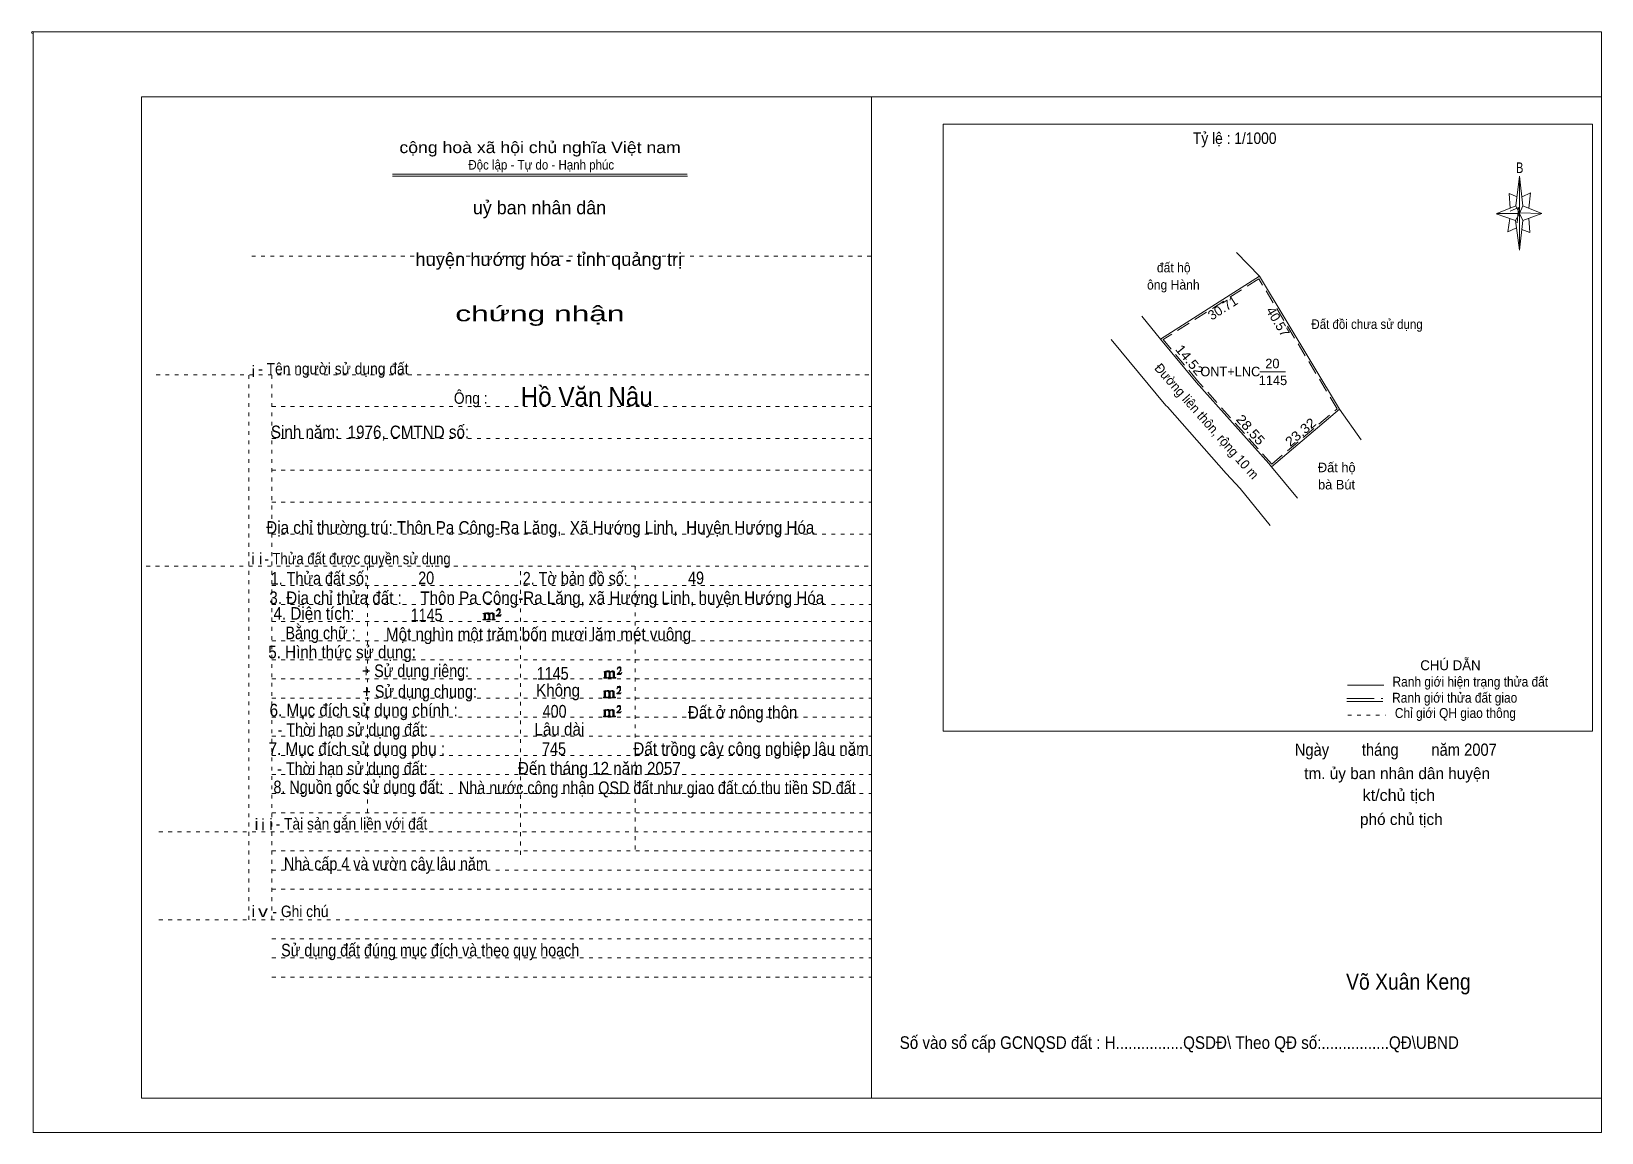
# Model space of a CAD drawing. Header units: centimetres. Extents: x -1.6 to 39.5, y -3.3 to 25.5.
import ezdxf
from ezdxf.enums import TextEntityAlignment as Align

# ---------------------------------------------------------------- set-up
doc = ezdxf.new("R2010")
doc.units = ezdxf.units.CM
doc.header["$LTSCALE"] = 0.12
for name, pattern in [('DOTTED', [1.5, 0.3, -1.2]), ('LONG_DASHED', [7.5, 6, -1.5]), ('MEDIUM_DASHED', [4.5, 3, -1.5])]:
    doc.linetypes.add(name, pattern=pattern)
for name, color, linetype, lineweight in [('1', 7, 'DOTTED', 13), ('10', 7, 'Continuous', 13), ('4', 7, 'Continuous', 13), ('5', 7, 'Continuous', 13), ('50', 7, 'Continuous', 13)]:
    doc.layers.add(name, color=color, linetype=linetype, lineweight=lineweight)

msp = doc.modelspace()

# ---------------------------------------------------------------- hatches: boundary and pattern name
at = {"layer": '50'}
for points in [[(10.27, 10.13), (10.27, 10.12), (10.27, 10.11), (10.25, 10.11), (10.24, 10.11), (10.24, 10.1), (10.33, 10.1), (10.33, 10.11), (10.32, 10.11), (10.31, 10.11), (10.31, 10.12), (10.31, 10.13), (10.31, 10.24), (10.31, 10.25), (10.32, 10.26), (10.34, 10.26), (10.35, 10.26), (10.36, 10.26), (10.37, 10.25), (10.39, 10.22), (10.39, 10.13), (10.37, 10.12), (10.37, 10.11), (10.36, 10.11), (10.35, 10.11), (10.35, 10.1), (10.44, 10.1), (10.44, 10.11), (10.43, 10.11), (10.42, 10.11), (10.42, 10.12), (10.42, 10.13), (10.42, 10.24), (10.44, 10.26), (10.45, 10.26), (10.46, 10.26), (10.49, 10.26), (10.49, 10.25), (10.5, 10.24), (10.5, 10.22), (10.5, 10.13), (10.5, 10.12), (10.49, 10.11), (10.49, 10.11), (10.47, 10.11), (10.47, 10.1), (10.56, 10.1), (10.56, 10.11), (10.55, 10.11), (10.54, 10.11), (10.53, 10.12), (10.53, 10.13), (10.53, 10.2), (10.53, 10.25), (10.53, 10.26), (10.52, 10.27), (10.5, 10.28), (10.47, 10.28), (10.46, 10.28), (10.44, 10.27), (10.41, 10.25), (10.41, 10.26), (10.4, 10.28), (10.39, 10.28), (10.37, 10.28), (10.35, 10.28), (10.34, 10.28), (10.32, 10.26), (10.31, 10.26), (10.31, 10.25), (10.31, 10.25), (10.31, 10.26), (10.31, 10.28), (10.24, 10.26), (10.24, 10.26), (10.25, 10.26), (10.27, 10.25), (10.27, 10.24), (10.27, 10.23)], [(10.69, 10.19), (10.72, 10.24), (10.72, 10.24), (10.71, 10.22), (10.69, 10.22), (10.68, 10.22), (10.63, 10.22), (10.66, 10.26), (10.67, 10.27), (10.69, 10.28), (10.69, 10.3), (10.69, 10.32), (10.69, 10.34), (10.69, 10.35), (10.69, 10.37), (10.68, 10.38), (10.67, 10.38), (10.66, 10.39), (10.65, 10.39), (10.63, 10.38), (10.63, 10.38), (10.62, 10.37), (10.61, 10.35), (10.59, 10.33), (10.61, 10.33), (10.61, 10.35), (10.62, 10.35), (10.63, 10.36), (10.65, 10.36), (10.66, 10.36), (10.67, 10.35), (10.68, 10.35), (10.68, 10.32), (10.68, 10.3), (10.66, 10.28), (10.66, 10.26), (10.65, 10.25), (10.59, 10.2), (10.59, 10.19)], [(13.42, 8.61), (13.42, 8.6), (13.42, 8.59), (13.41, 8.59), (13.4, 8.59), (13.4, 8.57), (13.48, 8.57), (13.48, 8.59), (13.47, 8.59), (13.46, 8.59), (13.46, 8.6), (13.46, 8.61), (13.46, 8.72), (13.46, 8.73), (13.47, 8.74), (13.5, 8.74), (13.51, 8.74), (13.52, 8.74), (13.53, 8.73), (13.54, 8.69), (13.54, 8.61), (13.53, 8.6), (13.53, 8.59), (13.52, 8.59), (13.51, 8.59), (13.51, 8.57), (13.6, 8.57), (13.6, 8.59), (13.58, 8.59), (13.57, 8.59), (13.57, 8.6), (13.57, 8.61), (13.57, 8.72), (13.6, 8.74), (13.61, 8.74), (13.62, 8.74), (13.64, 8.74), (13.64, 8.73), (13.65, 8.72), (13.65, 8.69), (13.65, 8.61), (13.65, 8.6), (13.64, 8.59), (13.64, 8.59), (13.63, 8.59), (13.63, 8.57), (13.72, 8.57), (13.72, 8.59), (13.7, 8.59), (13.69, 8.59), (13.68, 8.6), (13.68, 8.61), (13.68, 8.68), (13.68, 8.73), (13.68, 8.74), (13.67, 8.75), (13.65, 8.76), (13.63, 8.76), (13.62, 8.76), (13.6, 8.75), (13.56, 8.73), (13.56, 8.74), (13.55, 8.76), (13.54, 8.76), (13.53, 8.76), (13.51, 8.76), (13.5, 8.76), (13.47, 8.74), (13.46, 8.74), (13.46, 8.73), (13.46, 8.73), (13.46, 8.74), (13.46, 8.76), (13.4, 8.74), (13.4, 8.74), (13.41, 8.74), (13.42, 8.73), (13.42, 8.72), (13.42, 8.71)], [(13.85, 8.67), (13.87, 8.72), (13.87, 8.72), (13.86, 8.69), (13.85, 8.69), (13.84, 8.69), (13.78, 8.69), (13.82, 8.74), (13.83, 8.75), (13.85, 8.76), (13.85, 8.78), (13.85, 8.79), (13.85, 8.82), (13.85, 8.83), (13.85, 8.85), (13.84, 8.86), (13.83, 8.86), (13.82, 8.87), (13.8, 8.87), (13.78, 8.86), (13.78, 8.86), (13.77, 8.85), (13.76, 8.83), (13.75, 8.81), (13.76, 8.81), (13.76, 8.83), (13.77, 8.83), (13.78, 8.84), (13.8, 8.84), (13.82, 8.84), (13.83, 8.83), (13.84, 8.83), (13.84, 8.79), (13.84, 8.78), (13.82, 8.76), (13.82, 8.74), (13.8, 8.73), (13.75, 8.68), (13.75, 8.67)], [(13.41, 8.09), (13.41, 8.08), (13.41, 8.07), (13.4, 8.07), (13.39, 8.07), (13.39, 8.06), (13.48, 8.06), (13.48, 8.07), (13.47, 8.07), (13.45, 8.07), (13.45, 8.08), (13.45, 8.09), (13.45, 8.2), (13.45, 8.21), (13.47, 8.23), (13.49, 8.23), (13.5, 8.23), (13.51, 8.23), (13.52, 8.21), (13.53, 8.18), (13.53, 8.09), (13.52, 8.08), (13.52, 8.07), (13.51, 8.07), (13.5, 8.07), (13.5, 8.06), (13.59, 8.06), (13.59, 8.07), (13.58, 8.07), (13.57, 8.07), (13.57, 8.08), (13.57, 8.09), (13.57, 8.2), (13.59, 8.23), (13.6, 8.23), (13.61, 8.23), (13.63, 8.23), (13.63, 8.21), (13.64, 8.2), (13.64, 8.18), (13.64, 8.09), (13.64, 8.08), (13.63, 8.07), (13.63, 8.07), (13.62, 8.07), (13.62, 8.06), (13.71, 8.06), (13.71, 8.07), (13.7, 8.07), (13.69, 8.07), (13.67, 8.08), (13.67, 8.09), (13.67, 8.17), (13.67, 8.21), (13.67, 8.23), (13.66, 8.24), (13.64, 8.25), (13.62, 8.25), (13.61, 8.25), (13.59, 8.24), (13.55, 8.21), (13.55, 8.23), (13.54, 8.25), (13.53, 8.25), (13.52, 8.25), (13.5, 8.25), (13.49, 8.25), (13.47, 8.23), (13.45, 8.23), (13.45, 8.21), (13.45, 8.21), (13.45, 8.23), (13.45, 8.25), (13.39, 8.23), (13.39, 8.23), (13.4, 8.23), (13.41, 8.21), (13.41, 8.2), (13.41, 8.19)], [(13.84, 8.16), (13.86, 8.2), (13.86, 8.2), (13.85, 8.18), (13.84, 8.18), (13.83, 8.18), (13.77, 8.18), (13.81, 8.23), (13.82, 8.24), (13.84, 8.25), (13.84, 8.27), (13.84, 8.28), (13.84, 8.3), (13.84, 8.31), (13.84, 8.34), (13.83, 8.35), (13.82, 8.35), (13.81, 8.36), (13.8, 8.36), (13.77, 8.35), (13.77, 8.35), (13.76, 8.34), (13.75, 8.31), (13.74, 8.29), (13.75, 8.29), (13.75, 8.31), (13.76, 8.31), (13.77, 8.33), (13.8, 8.33), (13.81, 8.33), (13.82, 8.31), (13.83, 8.31), (13.83, 8.28), (13.83, 8.27), (13.81, 8.25), (13.81, 8.23), (13.8, 8.21), (13.74, 8.17), (13.74, 8.16)], [(13.84, 7.66), (13.86, 7.71), (13.86, 7.71), (13.85, 7.68), (13.84, 7.68), (13.83, 7.68), (13.77, 7.68), (13.81, 7.73), (13.82, 7.74), (13.84, 7.75), (13.84, 7.77), (13.84, 7.78), (13.84, 7.81), (13.84, 7.82), (13.84, 7.84), (13.83, 7.85), (13.82, 7.85), (13.81, 7.86), (13.79, 7.86), (13.77, 7.85), (13.77, 7.85), (13.76, 7.84), (13.75, 7.82), (13.74, 7.8), (13.75, 7.8), (13.75, 7.82), (13.76, 7.82), (13.77, 7.83), (13.79, 7.83), (13.81, 7.83), (13.82, 7.82), (13.83, 7.82), (13.83, 7.78), (13.83, 7.77), (13.81, 7.75), (13.81, 7.73), (13.79, 7.72), (13.74, 7.67), (13.74, 7.66)], [(13.41, 7.6), (13.41, 7.59), (13.41, 7.58), (13.4, 7.58), (13.39, 7.58), (13.39, 7.56), (13.47, 7.56), (13.47, 7.58), (13.46, 7.58), (13.45, 7.58), (13.45, 7.59), (13.45, 7.6), (13.45, 7.71), (13.45, 7.72), (13.46, 7.73), (13.49, 7.73), (13.5, 7.73), (13.51, 7.73), (13.52, 7.72), (13.53, 7.68), (13.53, 7.6), (13.52, 7.59), (13.52, 7.58), (13.51, 7.58), (13.5, 7.58), (13.5, 7.56), (13.59, 7.56), (13.59, 7.58), (13.57, 7.58), (13.56, 7.58), (13.56, 7.59), (13.56, 7.6), (13.56, 7.71), (13.59, 7.73), (13.6, 7.73), (13.61, 7.73), (13.63, 7.73), (13.63, 7.72), (13.64, 7.71), (13.64, 7.68), (13.64, 7.6), (13.64, 7.59), (13.63, 7.58), (13.63, 7.58), (13.62, 7.58), (13.62, 7.56), (13.71, 7.56), (13.71, 7.58), (13.69, 7.58), (13.68, 7.58), (13.67, 7.59), (13.67, 7.6), (13.67, 7.67), (13.67, 7.72), (13.67, 7.73), (13.66, 7.74), (13.64, 7.75), (13.62, 7.75), (13.61, 7.75), (13.59, 7.74), (13.55, 7.72), (13.55, 7.73), (13.54, 7.75), (13.53, 7.75), (13.52, 7.75), (13.5, 7.75), (13.49, 7.75), (13.46, 7.73), (13.45, 7.73), (13.45, 7.72), (13.45, 7.72), (13.45, 7.73), (13.45, 7.75), (13.39, 7.73), (13.39, 7.73), (13.4, 7.73), (13.41, 7.72), (13.41, 7.71), (13.41, 7.7)]]:
    msp.add_hatch(color=256, dxfattribs=at).paths.add_polyline_path(points)

# ---------------------------------------------------------------- linework, layer by layer
at = {"layer": '1', "linetype": 'Continuous'}
for p, q in [((1.31, -2.42), (1.31, 23.78)), ((1.31, 23.78), (39.51, 23.78)), ((20.41, -2.42), (20.41, 23.78)), ((39.51, -2.42), (39.51, 23.78)), ((7.87, 21.76), (15.58, 21.76)), ((7.87, 21.71), (15.59, 21.71)), ((37.26, 20.55), (36.75, 20.72)), ((1.31, -2.42), (39.51, -2.42))]:
    msp.add_line(p, q, dxfattribs=at)
at = {"layer": '1'}
for p, q in [((4.19, 19.61), (20.41, 19.61)), ((1.69, 16.51), (20.41, 16.51)), ((4.11, 2.25), (4.11, 16.51)), ((4.72, 2.25), (4.72, 16.51)), ((4.72, 15.68), (20.41, 15.68)), ((4.72, 14.84), (20.41, 14.84)), ((4.72, 14.01), (20.41, 14.01)), ((4.72, 13.18), (20.41, 13.18)), ((4.72, 12.34), (20.41, 12.34)), ((1.43, 11.5), (20.41, 11.5)), ((7.22, 5.05), (7.22, 11.5)), ((11.22, 3.95), (11.22, 11.5)), ((14.22, 4.09), (14.22, 11.5)), ((4.72, 11), (20.41, 11)), ((4.72, 10.5), (20.41, 10.5)), ((4.72, 10.05), (20.41, 10.05)), ((4.72, 9.55), (20.41, 9.55)), ((4.72, 9.05), (20.41, 9.05)), ((4.72, 8.55), (20.41, 8.55)), ((4.72, 8.05), (20.41, 8.05)), ((4.72, 7.55), (20.41, 7.55)), ((4.72, 7.05), (20.41, 7.05)), ((4.72, 6.55), (20.41, 6.55)), ((4.72, 6.05), (20.41, 6.05)), ((4.72, 5.55), (20.41, 5.55)), ((4.72, 5.05), (20.41, 5.05)), ((1.76, 4.55), (20.41, 4.55)), ((4.72, 4.05), (20.41, 4.05)), ((4.72, 3.55), (20.41, 3.55)), ((4.72, 3.05), (20.41, 3.05)), ((1.76, 2.25), (20.41, 2.25)), ((4.72, 1.75), (20.41, 1.75)), ((4.72, 1.25), (20.41, 1.25)), ((4.72, 0.75), (20.41, 0.75))]:
    msp.add_line(p, q, dxfattribs=at)
at = {"layer": '1', "linetype": 'Continuous'}
msp.add_lwpolyline([(-1.53, -3.32), (39.51, -3.32), (39.51, 25.48), (-1.53, 25.48)], close=True, dxfattribs=at)
msp.add_lwpolyline([(37.27, 20.35), (37.06, 20.25), (37.11, 20.6)], dxfattribs=at)
at = {"layer": '10'}
for p, q in [((30.56, 19.09), (29.96, 19.71)), ((30.56, 19.09), (27.97, 17.44)), ((32.65, 15.61), (30.56, 19.09)), ((27.97, 17.44), (27.48, 18.04)), ((26.68, 17.43), (28.11, 15.71)), ((30.57, 16.59), (31.24, 16.59)), ((30.87, 14.1), (32.65, 15.61)), ((33.22, 14.81), (32.65, 15.61)), ((30.87, 14.1), (31.55, 13.28)), ((29.69, 13.93), (30.05, 13.53)), ((30.05, 13.53), (30.84, 12.57))]:
    msp.add_line(p, q, dxfattribs=at)
at = {"layer": '10', "linetype": 'MEDIUM_DASHED'}
msp.add_line((30.54, 19.02), (28.04, 17.43), dxfattribs=at)
for points in [[(30.88, 14.17), (32.59, 15.62), (30.54, 19.02)], [(30.88, 14.17), (28.94, 16.35), (28.04, 17.43)]]:
    msp.add_lwpolyline(points, dxfattribs=at)
at = {"layer": '10'}
for points in [[(30.87, 14.1), (30.8, 14.19), (28.9, 16.32), (27.97, 17.44)], [(29.69, 13.93), (28.15, 15.67), (28.11, 15.71)]]:
    msp.add_lwpolyline(points, dxfattribs=at)
at = {"layer": '4'}
for p, q in [((32.86, 8.39), (33.81, 8.39)), ((32.84, 7.96), (33.79, 7.96))]:
    msp.add_line(p, q, dxfattribs=at)
at = {"layer": '4', "linetype": 'LONG_DASHED'}
msp.add_line((32.84, 8.04), (33.79, 8.04), dxfattribs=at)
at = {"layer": '4', "linetype": 'DOTTED'}
msp.add_line((32.87, 7.6), (33.86, 7.6), dxfattribs=at)
at = {"layer": '4'}
msp.add_lwpolyline([(22.28, 23.07), (39.27, 23.07), (39.27, 7.18), (22.28, 7.18)], close=True, dxfattribs=at)
msp.add_circle((-1.55, 25.47), 0.025, dxfattribs=at)
at = {"layer": '5'}
for p, q in [((37.27, 20.93), (37.36, 21.71)), ((37.45, 20.55), (37.36, 19.77)), ((37.45, 20.93), (37.95, 20.73)), ((37.61, 20.61), (37.63, 20.23)), ((37.63, 20.23), (37.42, 20.31))]:
    msp.add_line(p, q, dxfattribs=at)
for points in [[(37.36, 21.71), (37.45, 20.93), (37.36, 20.73)], [(37.36, 20.73), (36.77, 20.73), (37.27, 20.93), (37.45, 20.55), (37.95, 20.73), (37.36, 20.75)], [(37.36, 20.73), (37.36, 19.77), (37.26, 20.55)]]:
    msp.add_lwpolyline(points, close=True, dxfattribs=at)
for points in [[(37.3, 21.17), (37.09, 21.25), (37.12, 20.87)], [(37.43, 21.17), (37.65, 21.27), (37.61, 20.87)], [(37.36, 20.73), (37.27, 20.93), (36.77, 20.73)], [(37.12, 20.79), (37.34, 20.89), (37.3, 20.49)], [(37.36, 20.73), (37.45, 20.55), (37.95, 20.73)]]:
    msp.add_lwpolyline(points, dxfattribs=at)
at = {"layer": '50'}
for points in [[(10.27, 10.13), (10.27, 10.12), (10.27, 10.11), (10.25, 10.11), (10.24, 10.11), (10.24, 10.1), (10.33, 10.1), (10.33, 10.11), (10.32, 10.11), (10.31, 10.11), (10.31, 10.12), (10.31, 10.13), (10.31, 10.24), (10.31, 10.25), (10.32, 10.26), (10.34, 10.26), (10.35, 10.26), (10.36, 10.26), (10.37, 10.25), (10.39, 10.22), (10.39, 10.13), (10.37, 10.12), (10.37, 10.11), (10.36, 10.11), (10.35, 10.11), (10.35, 10.1), (10.44, 10.1), (10.44, 10.11), (10.43, 10.11), (10.42, 10.11), (10.42, 10.12), (10.42, 10.13), (10.42, 10.24), (10.44, 10.26), (10.45, 10.26), (10.46, 10.26), (10.49, 10.26), (10.49, 10.25), (10.5, 10.24), (10.5, 10.22), (10.5, 10.13), (10.5, 10.12), (10.49, 10.11), (10.49, 10.11), (10.47, 10.11), (10.47, 10.1), (10.56, 10.1), (10.56, 10.11), (10.55, 10.11), (10.54, 10.11), (10.53, 10.12), (10.53, 10.13), (10.53, 10.2), (10.53, 10.25), (10.53, 10.26), (10.52, 10.27), (10.5, 10.28), (10.47, 10.28), (10.46, 10.28), (10.44, 10.27), (10.41, 10.25), (10.41, 10.26), (10.4, 10.28), (10.39, 10.28), (10.37, 10.28), (10.35, 10.28), (10.34, 10.28), (10.32, 10.26), (10.31, 10.26), (10.31, 10.25), (10.31, 10.25), (10.31, 10.26), (10.31, 10.28), (10.24, 10.26), (10.24, 10.26), (10.25, 10.26), (10.27, 10.25), (10.27, 10.24), (10.27, 10.23)], [(10.69, 10.19), (10.72, 10.24), (10.72, 10.24), (10.71, 10.22), (10.69, 10.22), (10.68, 10.22), (10.63, 10.22), (10.66, 10.26), (10.67, 10.27), (10.69, 10.28), (10.69, 10.3), (10.69, 10.32), (10.69, 10.34), (10.69, 10.35), (10.69, 10.37), (10.68, 10.38), (10.67, 10.38), (10.66, 10.39), (10.65, 10.39), (10.63, 10.38), (10.63, 10.38), (10.62, 10.37), (10.61, 10.35), (10.59, 10.33), (10.61, 10.33), (10.61, 10.35), (10.62, 10.35), (10.63, 10.36), (10.65, 10.36), (10.66, 10.36), (10.67, 10.35), (10.68, 10.35), (10.68, 10.32), (10.68, 10.3), (10.66, 10.28), (10.66, 10.26), (10.65, 10.25), (10.59, 10.2), (10.59, 10.19)], [(13.42, 8.61), (13.42, 8.6), (13.42, 8.59), (13.41, 8.59), (13.4, 8.59), (13.4, 8.57), (13.48, 8.57), (13.48, 8.59), (13.47, 8.59), (13.46, 8.59), (13.46, 8.6), (13.46, 8.61), (13.46, 8.72), (13.46, 8.73), (13.47, 8.74), (13.5, 8.74), (13.51, 8.74), (13.52, 8.74), (13.53, 8.73), (13.54, 8.69), (13.54, 8.61), (13.53, 8.6), (13.53, 8.59), (13.52, 8.59), (13.51, 8.59), (13.51, 8.57), (13.6, 8.57), (13.6, 8.59), (13.58, 8.59), (13.57, 8.59), (13.57, 8.6), (13.57, 8.61), (13.57, 8.72), (13.6, 8.74), (13.61, 8.74), (13.62, 8.74), (13.64, 8.74), (13.64, 8.73), (13.65, 8.72), (13.65, 8.69), (13.65, 8.61), (13.65, 8.6), (13.64, 8.59), (13.64, 8.59), (13.63, 8.59), (13.63, 8.57), (13.72, 8.57), (13.72, 8.59), (13.7, 8.59), (13.69, 8.59), (13.68, 8.6), (13.68, 8.61), (13.68, 8.68), (13.68, 8.73), (13.68, 8.74), (13.67, 8.75), (13.65, 8.76), (13.63, 8.76), (13.62, 8.76), (13.6, 8.75), (13.56, 8.73), (13.56, 8.74), (13.55, 8.76), (13.54, 8.76), (13.53, 8.76), (13.51, 8.76), (13.5, 8.76), (13.47, 8.74), (13.46, 8.74), (13.46, 8.73), (13.46, 8.73), (13.46, 8.74), (13.46, 8.76), (13.4, 8.74), (13.4, 8.74), (13.41, 8.74), (13.42, 8.73), (13.42, 8.72), (13.42, 8.71)], [(13.85, 8.67), (13.87, 8.72), (13.87, 8.72), (13.86, 8.69), (13.85, 8.69), (13.84, 8.69), (13.78, 8.69), (13.82, 8.74), (13.83, 8.75), (13.85, 8.76), (13.85, 8.78), (13.85, 8.79), (13.85, 8.82), (13.85, 8.83), (13.85, 8.85), (13.84, 8.86), (13.83, 8.86), (13.82, 8.87), (13.8, 8.87), (13.78, 8.86), (13.78, 8.86), (13.77, 8.85), (13.76, 8.83), (13.75, 8.81), (13.76, 8.81), (13.76, 8.83), (13.77, 8.83), (13.78, 8.84), (13.8, 8.84), (13.82, 8.84), (13.83, 8.83), (13.84, 8.83), (13.84, 8.79), (13.84, 8.78), (13.82, 8.76), (13.82, 8.74), (13.8, 8.73), (13.75, 8.68), (13.75, 8.67)], [(13.41, 8.09), (13.41, 8.08), (13.41, 8.07), (13.4, 8.07), (13.39, 8.07), (13.39, 8.06), (13.48, 8.06), (13.48, 8.07), (13.47, 8.07), (13.45, 8.07), (13.45, 8.08), (13.45, 8.09), (13.45, 8.2), (13.45, 8.21), (13.47, 8.23), (13.49, 8.23), (13.5, 8.23), (13.51, 8.23), (13.52, 8.21), (13.53, 8.18), (13.53, 8.09), (13.52, 8.08), (13.52, 8.07), (13.51, 8.07), (13.5, 8.07), (13.5, 8.06), (13.59, 8.06), (13.59, 8.07), (13.58, 8.07), (13.57, 8.07), (13.57, 8.08), (13.57, 8.09), (13.57, 8.2), (13.59, 8.23), (13.6, 8.23), (13.61, 8.23), (13.63, 8.23), (13.63, 8.21), (13.64, 8.2), (13.64, 8.18), (13.64, 8.09), (13.64, 8.08), (13.63, 8.07), (13.63, 8.07), (13.62, 8.07), (13.62, 8.06), (13.71, 8.06), (13.71, 8.07), (13.7, 8.07), (13.69, 8.07), (13.67, 8.08), (13.67, 8.09), (13.67, 8.17), (13.67, 8.21), (13.67, 8.23), (13.66, 8.24), (13.64, 8.25), (13.62, 8.25), (13.61, 8.25), (13.59, 8.24), (13.55, 8.21), (13.55, 8.23), (13.54, 8.25), (13.53, 8.25), (13.52, 8.25), (13.5, 8.25), (13.49, 8.25), (13.47, 8.23), (13.45, 8.23), (13.45, 8.21), (13.45, 8.21), (13.45, 8.23), (13.45, 8.25), (13.39, 8.23), (13.39, 8.23), (13.4, 8.23), (13.41, 8.21), (13.41, 8.2), (13.41, 8.19)], [(13.84, 8.16), (13.86, 8.2), (13.86, 8.2), (13.85, 8.18), (13.84, 8.18), (13.83, 8.18), (13.77, 8.18), (13.81, 8.23), (13.82, 8.24), (13.84, 8.25), (13.84, 8.27), (13.84, 8.28), (13.84, 8.3), (13.84, 8.31), (13.84, 8.34), (13.83, 8.35), (13.82, 8.35), (13.81, 8.36), (13.8, 8.36), (13.77, 8.35), (13.77, 8.35), (13.76, 8.34), (13.75, 8.31), (13.74, 8.29), (13.75, 8.29), (13.75, 8.31), (13.76, 8.31), (13.77, 8.33), (13.8, 8.33), (13.81, 8.33), (13.82, 8.31), (13.83, 8.31), (13.83, 8.28), (13.83, 8.27), (13.81, 8.25), (13.81, 8.23), (13.8, 8.21), (13.74, 8.17), (13.74, 8.16)], [(13.84, 7.66), (13.86, 7.71), (13.86, 7.71), (13.85, 7.68), (13.84, 7.68), (13.83, 7.68), (13.77, 7.68), (13.81, 7.73), (13.82, 7.74), (13.84, 7.75), (13.84, 7.77), (13.84, 7.78), (13.84, 7.81), (13.84, 7.82), (13.84, 7.84), (13.83, 7.85), (13.82, 7.85), (13.81, 7.86), (13.79, 7.86), (13.77, 7.85), (13.77, 7.85), (13.76, 7.84), (13.75, 7.82), (13.74, 7.8), (13.75, 7.8), (13.75, 7.82), (13.76, 7.82), (13.77, 7.83), (13.79, 7.83), (13.81, 7.83), (13.82, 7.82), (13.83, 7.82), (13.83, 7.78), (13.83, 7.77), (13.81, 7.75), (13.81, 7.73), (13.79, 7.72), (13.74, 7.67), (13.74, 7.66)], [(13.41, 7.6), (13.41, 7.59), (13.41, 7.58), (13.4, 7.58), (13.39, 7.58), (13.39, 7.56), (13.47, 7.56), (13.47, 7.58), (13.46, 7.58), (13.45, 7.58), (13.45, 7.59), (13.45, 7.6), (13.45, 7.71), (13.45, 7.72), (13.46, 7.73), (13.49, 7.73), (13.5, 7.73), (13.51, 7.73), (13.52, 7.72), (13.53, 7.68), (13.53, 7.6), (13.52, 7.59), (13.52, 7.58), (13.51, 7.58), (13.5, 7.58), (13.5, 7.56), (13.59, 7.56), (13.59, 7.58), (13.57, 7.58), (13.56, 7.58), (13.56, 7.59), (13.56, 7.6), (13.56, 7.71), (13.59, 7.73), (13.6, 7.73), (13.61, 7.73), (13.63, 7.73), (13.63, 7.72), (13.64, 7.71), (13.64, 7.68), (13.64, 7.6), (13.64, 7.59), (13.63, 7.58), (13.63, 7.58), (13.62, 7.58), (13.62, 7.56), (13.71, 7.56), (13.71, 7.58), (13.69, 7.58), (13.68, 7.58), (13.67, 7.59), (13.67, 7.6), (13.67, 7.67), (13.67, 7.72), (13.67, 7.73), (13.66, 7.74), (13.64, 7.75), (13.62, 7.75), (13.61, 7.75), (13.59, 7.74), (13.55, 7.72), (13.55, 7.73), (13.54, 7.75), (13.53, 7.75), (13.52, 7.75), (13.5, 7.75), (13.49, 7.75), (13.46, 7.73), (13.45, 7.73), (13.45, 7.72), (13.45, 7.72), (13.45, 7.73), (13.45, 7.75), (13.39, 7.73), (13.39, 7.73), (13.4, 7.73), (13.41, 7.72), (13.41, 7.71), (13.41, 7.7)]]:
    msp.add_lwpolyline(points, close=True, dxfattribs=at)

# ---------------------------------------------------------------- texts
at = {"layer": '1'}
for s, height, width, p in [('cộng hoà xã hội chủ nghĩa Việt nam', 0.3, 1.15, (11.735, 22.31)), ('Độc lập - Tự do - Hạnh phúc', 0.25, 0.9, (11.765, 21.88)), ('chứng nhận', 0.4, 1.55, (11.73, 17.91)), ('- Tên người sử dụng đất', 0.3, 0.9, (6.325, 16.52)), ('- Thửa đất được quyền sử dụng', 0.3, 0.85, (6.96, 11.55)), ('- Tài sản gắn liền với đất ', 0.3, 0.9, (6.85, 4.61)), ('v', 0.3, 1.3, (4.485, 2.32)), ('- Ghi chú', 0.3, 0.9, (5.465, 2.32))]:
    msp.add_text(s, height=height, dxfattribs=dict(at, width=width)).set_placement(p, align=Align.CENTER)
for s, height, p in [('uỷ ban nhân dân', 0.35, (11.72, 20.71)), ('i', 0.3, (4.235, 16.45)), ('i', 0.3, (4.225, 11.55)), ('i', 0.3, (4.425, 11.55)), ('i', 0.3, (4.315, 4.6)), ('i', 0.3, (4.485, 4.59)), ('i', 0.3, (4.695, 4.6)), ('i', 0.3, (4.235, 2.32))]:
    msp.add_text(s, height=height, dxfattribs=at).set_placement(p, align=Align.CENTER)
at = {"layer": '10'}
for s, height, width, p in [('Tỷ lệ : 1/1000', 0.3, 0.9, (29.91, 22.55)), ('đất hộ', 0.25, 0.95, (28.315, 19.19)), ('ông Hành', 0.25, 0.95, (28.305, 18.74)), ('Đất đồi chưa sử dụng ', 0.25, 0.9, (33.415, 17.71)), ('Hồ Văn Nâu', 0.5, 0.95, (12.955, 15.69)), ('Võ Xuân Keng', 0.42, 0.9, (34.455, 0.42))]:
    msp.add_text(s, height=height, dxfattribs=dict(at, width=width)).set_placement(p, align=Align.CENTER)
for s, rotation, p in [('30.71', 32.5, (29.663, 18.151)), ('40.57', 300.896, (30.935, 17.834))]:
    msp.add_text(s, height=0.25, rotation=rotation, dxfattribs=at).set_placement(p, align=Align.CENTER)
for s, rotation, width, p in [('14.52', 309.689, 1.1, (28.635, 16.815)), ('Đường liên thôn, rộng 10 m ', 311.511, 0.95, (29.114, 15.178)), ('28.55', 311.592, 1.1, (30.232, 14.988)), ('23.32', 40.548, 1.1, (31.714, 14.913))]:
    msp.add_text(s, height=0.25, rotation=rotation, dxfattribs=dict(at, width=width)).set_placement(p, align=Align.CENTER)
for s, p in [('20', (30.71, 16.68)), ('1145', (30.54, 16.24))]:
    msp.add_text(s, height=0.25, dxfattribs=at).set_placement(p)
msp.add_text('ONT+LNC', height=0.25, dxfattribs=at).set_placement((30.58, 16.47), align=Align.RIGHT)
for s, p in [('Đất hộ', (32.58, 13.96)), ('bà Bút', (32.575, 13.51))]:
    msp.add_text(s, height=0.25, dxfattribs=at).set_placement(p, align=Align.CENTER)
at = {"layer": '4'}
msp.add_text('CHÚ DẪN', height=0.2591, dxfattribs=at).set_placement((35.555, 8.78), align=Align.CENTER)
at = {"layer": '4', "width": 0.9}
for s, p in [('Ranh giới hiện trạng thửa đất', (36.075, 8.35)), ('Ranh giới thửa đất giao ', (35.71, 7.93)), ('Chỉ giới QH giao thông', (35.685, 7.53))]:
    msp.add_text(s, height=0.2591, dxfattribs=at).set_placement(p, align=Align.CENTER)
at = {"layer": '5', "width": 0.75}
msp.add_text('B', height=0.276, dxfattribs=at).set_placement((37.37, 21.79), align=Align.CENTER)
at = {"layer": '50'}
for s, height, width, p in [('  huyện hướng hóa - tỉnh quảng trị', 0.34, 1.05, (11.83, 19.36)), ('Ông :', 0.3, 0.9, (9.92, 15.75)), ('Sinh năm:  1976, CMTND số: ', 0.33, 0.9, (7.34, 14.85)), ('Địa chỉ thường trú: Thôn Pa Công-Ra Lăng,  Xã Hướng Linh,  Huyện Hướng Hóa', 0.33, 0.9, (11.74, 12.35)), ('1. Thửa đất số:  ', 0.33, 0.85, (6.065, 11.02)), ('20', 0.33, 0.85, (8.755, 11.03)), ('2. Tờ bản đồ số:  ', 0.33, 0.85, (12.76, 11.02)), ('49', 0.33, 0.85, (15.815, 11.03)), ('3. Địa chỉ thửa đất : ', 0.33, 0.9, (6.44, 10.51)), ('Thôn Pa Công-Ra Lăng, xã Hướng Linh, huyện Hướng Hóa', 0.33, 0.9, (13.885, 10.51)), ('4. Diện tích: ', 0.33, 0.9, (5.875, 10.1)), ('1145', 0.33, 0.85, (8.765, 10.06)), ('Bằng chữ :', 0.33, 0.85, (5.99, 9.59)), ('Một nghìn một trăm bốn mươi lăm mét vuông', 0.33, 0.9, (11.695, 9.56)), ('5. Hình thức sử dụng:', 0.33, 0.9, (6.555, 9.09)), ('+ Sử dụng riêng:', 0.33, 0.85, (8.475, 8.6)), ('1145', 0.33, 0.85, (12.065, 8.53)), ('+ Sử dụng chung:', 0.33, 0.85, (8.585, 8.06)), ('Không', 0.33, 0.9, (12.205, 8.09)), ('6. Mục đích sử dụng chính :', 0.33, 0.9, (7.12, 7.57)), ('400', 0.33, 0.85, (12.115, 7.54)), ('Đất ở nông thôn', 0.33, 0.9, (17.035, 7.51)), ('- Thời hạn sử dụng đất:', 0.33, 0.85, (6.835, 7.06)), ('Lâu dài', 0.33, 0.9, (12.24, 7.07)), ('7. Mục đích sử dụng phụ :', 0.33, 0.9, (6.94, 6.56)), ('745', 0.33, 0.85, (12.1, 6.56)), ('Đất trồng cây công nghiệp lâu năm', 0.33, 0.9, (17.255, 6.56)), ('Ngày        tháng        năm 2007', 0.32, 0.9, (34.125, 6.54)), ('- Thời hạn sử dụng đất:', 0.33, 0.85, (6.825, 6.04)), ('Đến tháng 12 năm 2057', 0.33, 0.9, (13.285, 6.05)), ('8. Nguồn gốc sử dụng đất:', 0.33, 0.85, (6.98, 5.56)), ('Nhà nước công nhận QSD đất như giao đất có thu tiền SD đất ', 0.33, 0.85, (14.855, 5.54)), ('kt/chủ tịch', 0.3, 1.05, (34.205, 5.36)), ('Nhà cấp 4 và vườn cây lâu năm', 0.33, 0.85, (7.7, 3.55)), ('Sử dụng đất đúng mục đích và theo quy hoạch', 0.33, 0.85, (8.86, 1.29)), ('Số vào sổ cấp GCNQSD đất : H................QSDĐ\\ Theo QĐ số:................QĐ\\UBND', 0.33, 0.9, (28.46, -1.13))]:
    msp.add_text(s, height=height, dxfattribs=dict(at, width=width)).set_placement(p, align=Align.CENTER)
for s, p in [('tm. ủy ban nhân dân huyện ', (34.215, 5.93)), ('phó chủ tịch', (34.27, 4.73))]:
    msp.add_text(s, height=0.3, dxfattribs=at).set_placement(p, align=Align.CENTER)

doc.saveas('drawing.dxf')
